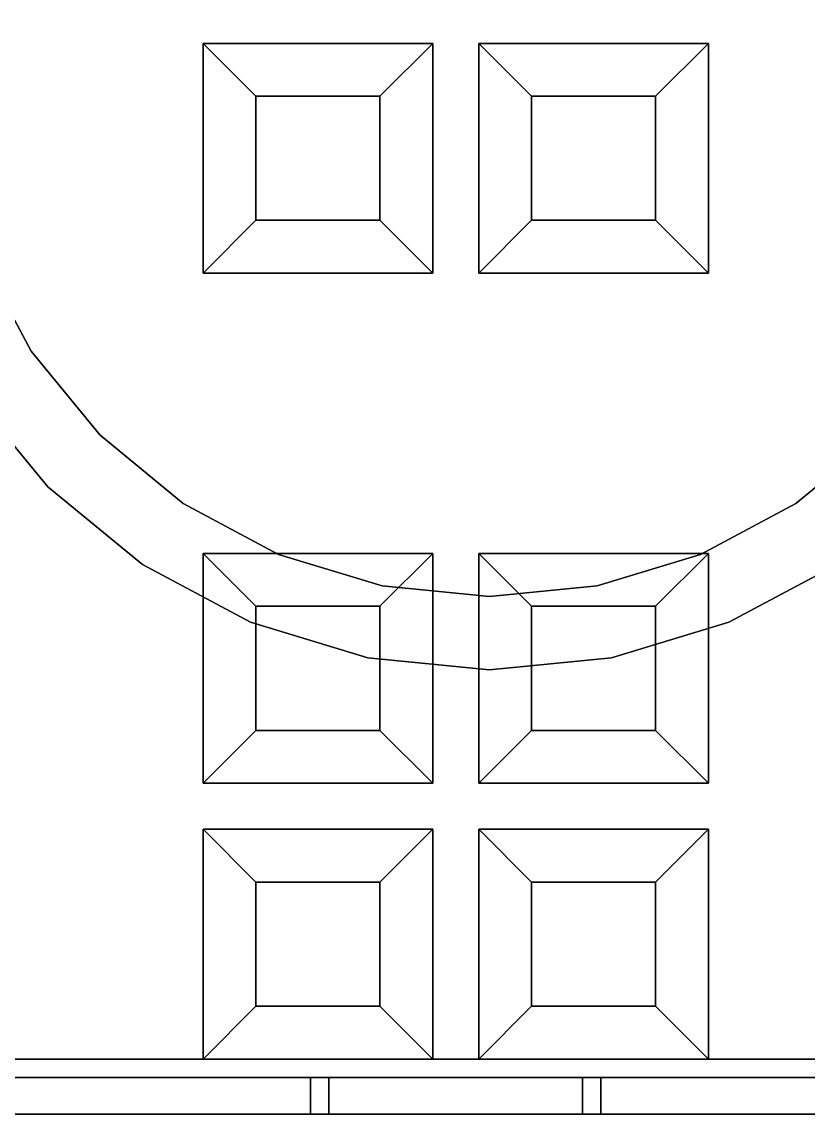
# Model space of a CAD drawing. Header units: millimetres. Extents: x -470 to 15420, y -470 to 3920.
# Drawn here: x 14139 to 14567, y -20 to 574 of the extents above; entities that cross this region are included whole.
import ezdxf

# ---------------------------------------------------------------- set-up
doc = ezdxf.new("R2010")
doc.units = ezdxf.units.MM
for name, color, linetype in [('MANHOLES', 4, 'Continuous'), ('TANK_MODULE', 8, 'Continuous'), ('TANK_SIDE_PLATE', 9, 'Continuous')]:
    doc.layers.add(name, color=color, linetype=linetype)

# ---------------------------------------------------------------- blocks, each defined once
blk = doc.blocks.new('HALF_CUBE')
at = {"layer": 'TANK_MODULE'}
for points, invisible_edges in [([(-290, 12.5, 40), (-290, -12.5, 40), (-137.5, 12.5, 40)], 15), ([(-137.5, 12.5, 40), (-290, -12.5, 40), (-137.5, -12.5, 40)], 15), ([(-290, -12.5), (-290, 12.5), (-137.5, -12.5)], 15), ([(-137.5, -12.5), (-290, 12.5), (-137.5, 12.5)], 15), ([(-137.5, 12.5, 40), (-137.5, -12.5, 40), (-12.5, 12.5, 40)], 7), ([(-12.5, 12.5, 40), (-137.5, -12.5, 40), (-12.5, -12.5, 40)], 13), ([(-137.5, -12.5), (-137.5, 12.5), (-12.5, -12.5)], 7), ([(-12.5, -12.5), (-137.5, 12.5), (-12.5, 12.5)], 13), ([(-12.5, 12.5, 40), (-12.5, -12.5, 40), (12.5, 12.5, 40)], 15), ([(12.5, 12.5, 40), (-12.5, -12.5, 40), (12.5, -12.5, 40)], 15), ([(-12.5, -12.5), (-12.5, 12.5), (12.5, -12.5)], 15), ([(12.5, -12.5), (-12.5, 12.5), (12.5, 12.5)], 15), ([(12.5, 12.5, 40), (12.5, -12.5, 40), (137.5, 12.5, 40)], 7), ([(137.5, 12.5, 40), (12.5, -12.5, 40), (137.5, -12.5, 40)], 13), ([(12.5, -12.5), (12.5, 12.5), (137.5, -12.5)], 7), ([(137.5, -12.5), (12.5, 12.5), (137.5, 12.5)], 13), ([(290, 12.5, 40), (137.5, 12.5, 40), (137.5, -12.5, 40)], 15), ([(290, 12.5, 40), (137.5, -12.5, 40), (290, -12.5, 40)], 15), ([(137.5, 12.5), (290, 12.5), (290, -12.5)], 15), ([(137.5, 12.5), (290, -12.5), (137.5, -12.5)], 15), ([(-290, -12.5, 40), (-290, -137.5, 40), (-137.5, -12.5, 40)], 14), ([(-137.5, -12.5, 40), (-290, -137.5, 40), (-137.5, -137.5, 40)], 7), ([(-290, -12.5), (-137.5, -137.5), (-290, -137.5)], 7), ([(-137.5, -12.5), (-137.5, -137.5), (-290, -12.5)], 14), ([(-137.5, -137.5), (-137.5, -12.5), (-137.5, -137.5, 40)], 6), ([(-137.5, -137.5, 40), (-137.5, -12.5), (-137.5, -12.5, 40)], 5), ([(-137.5, -12.5), (-12.5, -12.5), (-137.5, -12.5, 40)], 6), ([(-137.5, -12.5, 40), (-12.5, -12.5), (-12.5, -12.5, 40)], 5), ([(-137.5, -137.5, 40), (-137.5, -12.5, 40), (-12.5, -137.5, 40)], 6), ([(-12.5, -137.5, 40), (-137.5, -12.5, 40), (-12.5, -12.5, 40)], 5), ([(-137.5, -137.5, 40), (-108.75, -41.25, 390), (-137.5, -12.5, 40)], 5), ([(-108.75, -41.25, 390), (-41.25, -41.25, 390), (-137.5, -12.5, 40)], 6), ([(-137.5, -12.5, 40), (-41.25, -41.25, 390), (-12.5, -12.5, 40)], 5), ([(-41.25, -41.25, 390), (-41.25, -108.75, 390), (-12.5, -12.5, 40)], 6), ([(-12.5, -12.5, 40), (-41.25, -108.75, 390), (-12.5, -137.5, 40)], 5), ([(-12.5, -12.5), (-12.5, -137.5), (-12.5, -12.5, 40)], 6), ([(-12.5, -12.5, 40), (-12.5, -137.5), (-12.5, -137.5, 40)], 5), ([(12.5, -137.5, 40), (12.5, -12.5, 40), (-12.5, -137.5, 40)], 14), ([(-12.5, -137.5, 40), (12.5, -12.5, 40), (-12.5, -12.5, 40)], 7), ([(12.5, -137.5), (-12.5, -137.5), (-12.5, -12.5)], 13), ([(12.5, -137.5), (-12.5, -12.5), (12.5, -12.5)], 7), ([(12.5, -137.5), (12.5, -12.5), (12.5, -137.5, 40)], 6), ([(12.5, -137.5, 40), (12.5, -12.5), (12.5, -12.5, 40)], 5), ([(12.5, -12.5), (137.5, -12.5), (12.5, -12.5, 40)], 6), ([(12.5, -12.5, 40), (137.5, -12.5), (137.5, -12.5, 40)], 5), ([(12.5, -137.5, 40), (12.5, -12.5, 40), (137.5, -137.5, 40)], 6), ([(137.5, -137.5, 40), (12.5, -12.5, 40), (137.5, -12.5, 40)], 5), ([(12.5, -137.5, 40), (41.25, -41.25, 390), (12.5, -12.5, 40)], 5), ([(41.25, -41.25, 390), (108.75, -41.25, 390), (12.5, -12.5, 40)], 6), ([(12.5, -12.5, 40), (108.75, -41.25, 390), (137.5, -12.5, 40)], 5), ([(108.75, -41.25, 390), (108.75, -108.75, 390), (137.5, -12.5, 40)], 6), ([(137.5, -12.5, 40), (108.75, -108.75, 390), (137.5, -137.5, 40)], 5), ([(137.5, -12.5), (137.5, -137.5), (137.5, -12.5, 40)], 6), ([(137.5, -12.5, 40), (137.5, -137.5), (137.5, -137.5, 40)], 5), ([(290, -12.5, 40), (137.5, -12.5, 40), (137.5, -137.5, 40)], 13), ([(290, -12.5, 40), (137.5, -137.5, 40), (290, -137.5, 40)], 7), ([(137.5, -12.5), (290, -12.5), (290, -137.5)], 13), ([(137.5, -12.5), (290, -137.5), (137.5, -137.5)], 7), ([(-108.75, -108.75, 390), (-108.75, -41.25, 390), (-137.5, -137.5, 40)], 6), ([(-41.25, -108.75, 390), (-41.25, -41.25, 390), (-108.75, -108.75, 390)], 6), ([(-108.75, -108.75, 390), (-41.25, -41.25, 390), (-108.75, -41.25, 390)], 5), ([(41.25, -108.75, 390), (41.25, -41.25, 390), (12.5, -137.5, 40)], 6), ([(108.75, -108.75, 390), (108.75, -41.25, 390), (41.25, -108.75, 390)], 6), ([(41.25, -108.75, 390), (108.75, -41.25, 390), (41.25, -41.25, 390)], 5), ([(-12.5, -137.5, 40), (-108.75, -108.75, 390), (-137.5, -137.5, 40)], 5), ([(-41.25, -108.75, 390), (-108.75, -108.75, 390), (-12.5, -137.5, 40)], 6), ([(137.5, -137.5, 40), (41.25, -108.75, 390), (12.5, -137.5, 40)], 5), ([(108.75, -108.75, 390), (41.25, -108.75, 390), (137.5, -137.5, 40)], 6), ([(-137.5, -137.5, 40), (-290, -137.5, 40), (-290, -290, 40)], 15), ([(-137.5, -137.5, 40), (-290, -290, 40), (-137.5, -290, 40)], 15), ([(-290, -137.5), (-137.5, -137.5), (-137.5, -290)], 15), ([(-290, -137.5), (-137.5, -290), (-290, -290)], 15), ([(-12.5, -137.5), (-137.5, -137.5), (-12.5, -137.5, 40)], 6), ([(-12.5, -137.5, 40), (-137.5, -137.5), (-137.5, -137.5, 40)], 5), ([(-137.5, -137.5, 40), (-137.5, -290, 40), (-12.5, -137.5, 40)], 7), ([(-12.5, -137.5, 40), (-137.5, -290, 40), (-12.5, -290, 40)], 13), ([(-12.5, -137.5), (-12.5, -290), (-137.5, -137.5)], 7), ([(-137.5, -137.5), (-12.5, -290), (-137.5, -290)], 13), ([(-12.5, -137.5, 40), (-12.5, -290, 40), (12.5, -137.5, 40)], 15), ([(12.5, -137.5, 40), (-12.5, -290, 40), (12.5, -290, 40)], 15), ([(12.5, -290), (-12.5, -290), (-12.5, -137.5)], 15), ([(12.5, -290), (-12.5, -137.5), (12.5, -137.5)], 15), ([(137.5, -137.5), (12.5, -137.5), (137.5, -137.5, 40)], 6), ([(137.5, -137.5, 40), (12.5, -137.5), (12.5, -137.5, 40)], 5), ([(12.5, -137.5, 40), (12.5, -290, 40), (137.5, -137.5, 40)], 7), ([(137.5, -137.5, 40), (12.5, -290, 40), (137.5, -290, 40)], 13), ([(137.5, -137.5), (137.5, -290), (12.5, -137.5)], 7), ([(12.5, -137.5), (137.5, -290), (12.5, -290)], 13), ([(290, -137.5, 40), (137.5, -137.5, 40), (137.5, -290, 40)], 15), ([(290, -137.5, 40), (137.5, -290, 40), (290, -290, 40)], 15), ([(137.5, -137.5), (290, -137.5), (290, -290)], 15), ([(137.5, -137.5), (290, -290), (137.5, -290)], 15), ([(-137.5, -290, 40), (-290, -290, 40), (-290, -415, 40)], 13), ([(-137.5, -290, 40), (-290, -415, 40), (-137.5, -415, 40)], 7), ([(-290, -290), (-137.5, -290), (-137.5, -415)], 13), ([(-290, -290), (-137.5, -415), (-290, -415)], 7), ([(-137.5, -290), (-12.5, -290), (-137.5, -290, 40)], 6), ([(-137.5, -290, 40), (-12.5, -290), (-12.5, -290, 40)], 5), ([(-137.5, -415), (-137.5, -290), (-137.5, -415, 40)], 6), ([(-137.5, -415, 40), (-137.5, -290), (-137.5, -290, 40)], 5), ([(-137.5, -415, 40), (-137.5, -290, 40), (-12.5, -415, 40)], 6), ([(-12.5, -415, 40), (-137.5, -290, 40), (-12.5, -290, 40)], 5), ([(-137.5, -415, 40), (-108.75, -318.75, 390), (-137.5, -290, 40)], 5), ([(-108.75, -318.75, 390), (-41.25, -318.75, 390), (-137.5, -290, 40)], 6), ([(-137.5, -290, 40), (-41.25, -318.75, 390), (-12.5, -290, 40)], 5), ([(-41.25, -318.75, 390), (-41.25, -386.25, 390), (-12.5, -290, 40)], 6), ([(-12.5, -290, 40), (-41.25, -386.25, 390), (-12.5, -415, 40)], 5), ([(-12.5, -290), (-12.5, -415), (-12.5, -290, 40)], 6), ([(-12.5, -290, 40), (-12.5, -415), (-12.5, -415, 40)], 5), ([(-12.5, -290, 40), (-12.5, -415, 40), (12.5, -290, 40)], 14), ([(12.5, -290, 40), (-12.5, -415, 40), (12.5, -415, 40)], 7), ([(-12.5, -415), (-12.5, -290), (12.5, -415)], 14), ([(12.5, -415), (-12.5, -290), (12.5, -290)], 7), ([(12.5, -415), (12.5, -290), (12.5, -415, 40)], 6), ([(12.5, -415, 40), (12.5, -290), (12.5, -290, 40)], 5), ([(12.5, -290), (137.5, -290), (12.5, -290, 40)], 6), ([(12.5, -290, 40), (137.5, -290), (137.5, -290, 40)], 5), ([(12.5, -415, 40), (12.5, -290, 40), (137.5, -415, 40)], 6), ([(137.5, -415, 40), (12.5, -290, 40), (137.5, -290, 40)], 5), ([(12.5, -415, 40), (41.25, -318.75, 390), (12.5, -290, 40)], 5), ([(41.25, -318.75, 390), (108.75, -318.75, 390), (12.5, -290, 40)], 6), ([(12.5, -290, 40), (108.75, -318.75, 390), (137.5, -290, 40)], 5), ([(108.75, -318.75, 390), (108.75, -386.25, 390), (137.5, -290, 40)], 6), ([(137.5, -290, 40), (108.75, -386.25, 390), (137.5, -415, 40)], 5), ([(137.5, -290), (137.5, -415), (137.5, -290, 40)], 6), ([(137.5, -290, 40), (137.5, -415), (137.5, -415, 40)], 5), ([(290, -290, 40), (137.5, -290, 40), (137.5, -415, 40)], 13), ([(290, -290, 40), (137.5, -415, 40), (290, -415, 40)], 7), ([(137.5, -290), (290, -290), (290, -415)], 13), ([(137.5, -290), (290, -415), (137.5, -415)], 7), ([(-108.75, -386.25, 390), (-108.75, -318.75, 390), (-137.5, -415, 40)], 6), ([(-41.25, -386.25, 390), (-41.25, -318.75, 390), (-108.75, -386.25, 390)], 6), ([(-108.75, -386.25, 390), (-41.25, -318.75, 390), (-108.75, -318.75, 390)], 5), ([(41.25, -386.25, 390), (41.25, -318.75, 390), (12.5, -415, 40)], 6), ([(108.75, -386.25, 390), (108.75, -318.75, 390), (41.25, -386.25, 390)], 6), ([(41.25, -386.25, 390), (108.75, -318.75, 390), (41.25, -318.75, 390)], 5), ([(-12.5, -415, 40), (-108.75, -386.25, 390), (-137.5, -415, 40)], 5), ([(-41.25, -386.25, 390), (-108.75, -386.25, 390), (-12.5, -415, 40)], 6), ([(137.5, -415, 40), (41.25, -386.25, 390), (12.5, -415, 40)], 5), ([(108.75, -386.25, 390), (41.25, -386.25, 390), (137.5, -415, 40)], 6), ([(-290, -415, 40), (-290, -440, 40), (-137.5, -415, 40)], 15), ([(-137.5, -415, 40), (-290, -440, 40), (-137.5, -440, 40)], 15), ([(-137.5, -415), (-137.5, -440), (-290, -415)], 15), ([(-290, -415), (-137.5, -440), (-290, -440)], 15), ([(-12.5, -415), (-137.5, -415), (-12.5, -415, 40)], 6), ([(-12.5, -415, 40), (-137.5, -415), (-137.5, -415, 40)], 5), ([(-137.5, -415, 40), (-137.5, -440, 40), (-12.5, -415, 40)], 7), ([(-12.5, -415, 40), (-137.5, -440, 40), (-12.5, -440, 40)], 13), ([(-12.5, -415), (-12.5, -440), (-137.5, -415)], 7), ([(-137.5, -415), (-12.5, -440), (-137.5, -440)], 13), ([(-12.5, -415, 40), (-12.5, -440, 40), (12.5, -415, 40)], 15), ([(12.5, -415, 40), (-12.5, -440, 40), (12.5, -440, 40)], 15), ([(12.5, -415), (12.5, -440), (-12.5, -415)], 15), ([(-12.5, -415), (12.5, -440), (-12.5, -440)], 15), ([(137.5, -415), (12.5, -415), (137.5, -415, 40)], 6), ([(137.5, -415, 40), (12.5, -415), (12.5, -415, 40)], 5), ([(12.5, -415, 40), (12.5, -440, 40), (137.5, -415, 40)], 7), ([(137.5, -415, 40), (12.5, -440, 40), (137.5, -440, 40)], 13), ([(137.5, -415), (137.5, -440), (12.5, -415)], 7), ([(12.5, -415), (137.5, -440), (12.5, -440)], 13), ([(290, -415, 40), (137.5, -415, 40), (137.5, -440, 40)], 15), ([(290, -415, 40), (137.5, -440, 40), (290, -440, 40)], 15), ([(137.5, -415), (290, -415), (290, -440)], 15), ([(137.5, -415), (290, -440), (137.5, -440)], 15), ([(-290, -440, 40), (-290, -565, 40), (-137.5, -440, 40)], 14), ([(-137.5, -440, 40), (-290, -565, 40), (-137.5, -565, 40)], 5), ([(-137.5, -440), (-137.5, -565), (-290, -440)], 14), ([(-290, -440), (-137.5, -565), (-290, -565)], 5), ([(-137.5, -565), (-137.5, -440), (-137.5, -565, 40)], 6), ([(-137.5, -565, 40), (-137.5, -440), (-137.5, -440, 40)], 5), ([(-137.5, -440), (-12.5, -440), (-137.5, -440, 40)], 6), ([(-137.5, -440, 40), (-12.5, -440), (-12.5, -440, 40)], 5), ([(-137.5, -565, 40), (-137.5, -440, 40), (-12.5, -565, 40)], 6), ([(-12.5, -565, 40), (-137.5, -440, 40), (-12.5, -440, 40)], 5), ([(-137.5, -565, 40), (-108.75, -468.75, 390), (-137.5, -440, 40)], 5), ([(-108.75, -468.75, 390), (-41.25, -468.75, 390), (-137.5, -440, 40)], 6), ([(-137.5, -440, 40), (-41.25, -468.75, 390), (-12.5, -440, 40)], 5), ([(-41.25, -468.75, 390), (-41.25, -536.25, 390), (-12.5, -440, 40)], 6), ([(-12.5, -440, 40), (-41.25, -536.25, 390), (-12.5, -565, 40)], 5), ([(-12.5, -440), (-12.5, -565), (-12.5, -440, 40)], 6), ([(-12.5, -440, 40), (-12.5, -565), (-12.5, -565, 40)], 5), ([(-12.5, -440, 40), (-12.5, -565, 40), (12.5, -440, 40)], 14), ([(12.5, -440, 40), (-12.5, -565, 40), (12.5, -565, 40)], 5), ([(12.5, -440), (12.5, -565), (-12.5, -440)], 14), ([(-12.5, -440), (12.5, -565), (-12.5, -565)], 5), ([(12.5, -565), (12.5, -440), (12.5, -565, 40)], 6), ([(12.5, -565, 40), (12.5, -440), (12.5, -440, 40)], 5), ([(12.5, -440), (137.5, -440), (12.5, -440, 40)], 6), ([(12.5, -440, 40), (137.5, -440), (137.5, -440, 40)], 5), ([(12.5, -565, 40), (12.5, -440, 40), (137.5, -565, 40)], 6), ([(137.5, -565, 40), (12.5, -440, 40), (137.5, -440, 40)], 5), ([(12.5, -565, 40), (41.25, -468.75, 390), (12.5, -440, 40)], 5), ([(41.25, -468.75, 390), (108.75, -468.75, 390), (12.5, -440, 40)], 6), ([(12.5, -440, 40), (108.75, -468.75, 390), (137.5, -440, 40)], 5), ([(108.75, -468.75, 390), (108.75, -536.25, 390), (137.5, -440, 40)], 6), ([(137.5, -440, 40), (108.75, -536.25, 390), (137.5, -565, 40)], 5), ([(137.5, -440), (137.5, -565), (137.5, -440, 40)], 6), ([(137.5, -440, 40), (137.5, -565), (137.5, -565, 40)], 5), ([(290, -440, 40), (137.5, -440, 40), (137.5, -565, 40)], 13), ([(290, -440, 40), (137.5, -565, 40), (290, -565, 40)], 5), ([(137.5, -440), (290, -440), (290, -565)], 13), ([(137.5, -440), (290, -565), (137.5, -565)], 5), ([(-108.75, -536.25, 390), (-108.75, -468.75, 390), (-137.5, -565, 40)], 6), ([(-41.25, -536.25, 390), (-41.25, -468.75, 390), (-108.75, -536.25, 390)], 6), ([(-108.75, -536.25, 390), (-41.25, -468.75, 390), (-108.75, -468.75, 390)], 5), ([(41.25, -536.25, 390), (41.25, -468.75, 390), (12.5, -565, 40)], 6), ([(108.75, -536.25, 390), (108.75, -468.75, 390), (41.25, -536.25, 390)], 6), ([(41.25, -536.25, 390), (108.75, -468.75, 390), (41.25, -468.75, 390)], 5), ([(-12.5, -565, 40), (-108.75, -536.25, 390), (-137.5, -565, 40)], 5), ([(-41.25, -536.25, 390), (-108.75, -536.25, 390), (-12.5, -565, 40)], 6), ([(137.5, -565, 40), (41.25, -536.25, 390), (12.5, -565, 40)], 5), ([(108.75, -536.25, 390), (41.25, -536.25, 390), (137.5, -565, 40)], 6), ([(-565, -565, 40), (-575, -575, 40), (565, -565, 40)], 7), ([(565, -565, 40), (-575, -575, 40), (575, -575, 40)], 13), ([(-575, -575), (-565, -565), (565, -565)], 13), ([(-575, -575), (565, -565), (575, -575)], 7), ([(565, -565), (-565, -565), (565, -565, 40)], 6), ([(565, -565, 40), (-565, -565), (-565, -565, 40)], 5), ([(-290, -565), (-137.5, -565), (-290, -565, 40)], 6), ([(-290, -565, 40), (-137.5, -565), (-137.5, -565, 40)], 5), ([(-12.5, -565), (12.5, -565), (-12.5, -565, 40)], 6), ([(-12.5, -565, 40), (12.5, -565), (12.5, -565, 40)], 5), ([(137.5, -565), (290, -565), (137.5, -565, 40)], 6), ([(137.5, -565, 40), (290, -565), (290, -565, 40)], 5), ([(-575, -575), (575, -575), (-575, -575, 40)], 6), ([(-575, -575, 40), (575, -575), (575, -575, 40)], 5)]:
    blk.add_3dface(points, dxfattribs=dict(at, invisible_edges=invisible_edges))
blk = doc.blocks.new('HALF_CUBE_UP')
at = {"layer": 'TANK_MODULE'}
for points, invisible_edges in [([(-290, -12.5, 350), (-290, 12.5, 350), (-137.5, -12.5, 350)], 15), ([(-137.5, -12.5, 350), (-290, 12.5, 350), (-137.5, 12.5, 350)], 15), ([(-290, 12.5, 390), (-290, -12.5, 390), (-137.5, 12.5, 390)], 15), ([(-137.5, 12.5, 390), (-290, -12.5, 390), (-137.5, -12.5, 390)], 15), ([(-137.5, -12.5, 350), (-137.5, 12.5, 350), (-12.5, -12.5, 350)], 7), ([(-12.5, -12.5, 350), (-137.5, 12.5, 350), (-12.5, 12.5, 350)], 13), ([(-137.5, 12.5, 390), (-137.5, -12.5, 390), (-12.5, 12.5, 390)], 7), ([(-12.5, 12.5, 390), (-137.5, -12.5, 390), (-12.5, -12.5, 390)], 13), ([(-12.5, -12.5, 350), (-12.5, 12.5, 350), (12.5, -12.5, 350)], 15), ([(12.5, -12.5, 350), (-12.5, 12.5, 350), (12.5, 12.5, 350)], 15), ([(-12.5, 12.5, 390), (-12.5, -12.5, 390), (12.5, 12.5, 390)], 15), ([(12.5, 12.5, 390), (-12.5, -12.5, 390), (12.5, -12.5, 390)], 15), ([(12.5, -12.5, 350), (12.5, 12.5, 350), (137.5, -12.5, 350)], 7), ([(137.5, -12.5, 350), (12.5, 12.5, 350), (137.5, 12.5, 350)], 13), ([(12.5, 12.5, 390), (12.5, -12.5, 390), (137.5, 12.5, 390)], 7), ([(137.5, 12.5, 390), (12.5, -12.5, 390), (137.5, -12.5, 390)], 13), ([(290, -12.5, 350), (137.5, -12.5, 350), (137.5, 12.5, 350)], 15), ([(290, -12.5, 350), (137.5, 12.5, 350), (290, 12.5, 350)], 15), ([(137.5, -12.5, 390), (290, -12.5, 390), (290, 12.5, 390)], 15), ([(137.5, -12.5, 390), (290, 12.5, 390), (137.5, 12.5, 390)], 15), ([(-137.5, -137.5, 350), (-290, -137.5, 350), (-290, -12.5, 350)], 13), ([(-137.5, -137.5, 350), (-290, -12.5, 350), (-137.5, -12.5, 350)], 7), ([(-290, -137.5, 390), (-137.5, -137.5, 390), (-137.5, -12.5, 390)], 13), ([(-290, -137.5, 390), (-137.5, -12.5, 390), (-290, -12.5, 390)], 7), ([(-12.5, -12.5, 390), (-137.5, -12.5, 390), (-12.5, -12.5, 350)], 6), ([(-12.5, -12.5, 350), (-137.5, -12.5, 390), (-137.5, -12.5, 350)], 5), ([(-137.5, -12.5, 390), (-137.5, -137.5, 390), (-137.5, -12.5, 350)], 6), ([(-137.5, -12.5, 350), (-137.5, -137.5, 390), (-137.5, -137.5, 350)], 5), ([(-137.5, -12.5, 350), (-137.5, -137.5, 350), (-12.5, -12.5, 350)], 6), ([(-12.5, -12.5, 350), (-137.5, -137.5, 350), (-12.5, -137.5, 350)], 5), ([(-12.5, -12.5, 350), (-108.75, -41.25), (-137.5, -12.5, 350)], 5), ([(-108.75, -41.25), (-108.75, -108.75), (-137.5, -12.5, 350)], 6), ([(-137.5, -12.5, 350), (-108.75, -108.75), (-137.5, -137.5, 350)], 5), ([(-41.25, -41.25), (-108.75, -41.25), (-12.5, -12.5, 350)], 6), ([(-12.5, -137.5, 350), (-41.25, -41.25), (-12.5, -12.5, 350)], 5), ([(-12.5, -137.5, 390), (-12.5, -12.5, 390), (-12.5, -137.5, 350)], 6), ([(-12.5, -137.5, 350), (-12.5, -12.5, 390), (-12.5, -12.5, 350)], 5), ([(-12.5, -137.5, 350), (-12.5, -12.5, 350), (12.5, -137.5, 350)], 14), ([(12.5, -137.5, 350), (-12.5, -12.5, 350), (12.5, -12.5, 350)], 7), ([(-12.5, -137.5, 390), (12.5, -137.5, 390), (12.5, -12.5, 390)], 13), ([(-12.5, -137.5, 390), (12.5, -12.5, 390), (-12.5, -12.5, 390)], 7), ([(137.5, -12.5, 390), (12.5, -12.5, 390), (137.5, -12.5, 350)], 6), ([(137.5, -12.5, 350), (12.5, -12.5, 390), (12.5, -12.5, 350)], 5), ([(12.5, -12.5, 390), (12.5, -137.5, 390), (12.5, -12.5, 350)], 6), ([(12.5, -12.5, 350), (12.5, -137.5, 390), (12.5, -137.5, 350)], 5), ([(12.5, -12.5, 350), (12.5, -137.5, 350), (137.5, -12.5, 350)], 6), ([(137.5, -12.5, 350), (12.5, -137.5, 350), (137.5, -137.5, 350)], 5), ([(137.5, -12.5, 350), (41.25, -41.25), (12.5, -12.5, 350)], 5), ([(41.25, -41.25), (41.25, -108.75), (12.5, -12.5, 350)], 6), ([(12.5, -12.5, 350), (41.25, -108.75), (12.5, -137.5, 350)], 5), ([(108.75, -41.25), (41.25, -41.25), (137.5, -12.5, 350)], 6), ([(137.5, -137.5, 350), (108.75, -41.25), (137.5, -12.5, 350)], 5), ([(137.5, -137.5, 390), (137.5, -12.5, 390), (137.5, -137.5, 350)], 6), ([(137.5, -137.5, 350), (137.5, -12.5, 390), (137.5, -12.5, 350)], 5), ([(290, -137.5, 350), (137.5, -137.5, 350), (137.5, -12.5, 350)], 13), ([(290, -137.5, 350), (137.5, -12.5, 350), (290, -12.5, 350)], 7), ([(137.5, -137.5, 390), (290, -137.5, 390), (290, -12.5, 390)], 13), ([(137.5, -137.5, 390), (290, -12.5, 390), (137.5, -12.5, 390)], 7), ([(-41.25, -41.25), (-41.25, -108.75), (-108.75, -41.25)], 6), ([(-108.75, -41.25), (-41.25, -108.75), (-108.75, -108.75)], 5), ([(-41.25, -108.75), (-41.25, -41.25), (-12.5, -137.5, 350)], 6), ([(108.75, -41.25), (108.75, -108.75), (41.25, -41.25)], 6), ([(41.25, -41.25), (108.75, -108.75), (41.25, -108.75)], 5), ([(108.75, -108.75), (108.75, -41.25), (137.5, -137.5, 350)], 6), ([(-108.75, -108.75), (-41.25, -108.75), (-137.5, -137.5, 350)], 6), ([(-137.5, -137.5, 350), (-41.25, -108.75), (-12.5, -137.5, 350)], 5), ([(41.25, -108.75), (108.75, -108.75), (12.5, -137.5, 350)], 6), ([(12.5, -137.5, 350), (108.75, -108.75), (137.5, -137.5, 350)], 5), ([(-137.5, -290, 350), (-290, -290, 350), (-290, -137.5, 350)], 15), ([(-137.5, -290, 350), (-290, -137.5, 350), (-137.5, -137.5, 350)], 15), ([(-290, -290, 390), (-137.5, -290, 390), (-137.5, -137.5, 390)], 15), ([(-290, -290, 390), (-137.5, -137.5, 390), (-290, -137.5, 390)], 15), ([(-137.5, -137.5, 390), (-12.5, -137.5, 390), (-137.5, -137.5, 350)], 6), ([(-137.5, -137.5, 350), (-12.5, -137.5, 390), (-12.5, -137.5, 350)], 5), ([(-12.5, -137.5, 350), (-12.5, -290, 350), (-137.5, -137.5, 350)], 7), ([(-137.5, -137.5, 350), (-12.5, -290, 350), (-137.5, -290, 350)], 13), ([(-137.5, -137.5, 390), (-137.5, -290, 390), (-12.5, -137.5, 390)], 7), ([(-12.5, -137.5, 390), (-137.5, -290, 390), (-12.5, -290, 390)], 13), ([(12.5, -137.5, 350), (12.5, -290, 350), (-12.5, -137.5, 350)], 15), ([(-12.5, -137.5, 350), (12.5, -290, 350), (-12.5, -290, 350)], 15), ([(-12.5, -290, 390), (12.5, -290, 390), (12.5, -137.5, 390)], 15), ([(-12.5, -290, 390), (12.5, -137.5, 390), (-12.5, -137.5, 390)], 15), ([(12.5, -137.5, 390), (137.5, -137.5, 390), (12.5, -137.5, 350)], 6), ([(12.5, -137.5, 350), (137.5, -137.5, 390), (137.5, -137.5, 350)], 5), ([(137.5, -137.5, 350), (137.5, -290, 350), (12.5, -137.5, 350)], 7), ([(12.5, -137.5, 350), (137.5, -290, 350), (12.5, -290, 350)], 13), ([(12.5, -137.5, 390), (12.5, -290, 390), (137.5, -137.5, 390)], 7), ([(137.5, -137.5, 390), (12.5, -290, 390), (137.5, -290, 390)], 13), ([(290, -290, 350), (137.5, -290, 350), (137.5, -137.5, 350)], 15), ([(290, -290, 350), (137.5, -137.5, 350), (290, -137.5, 350)], 15), ([(137.5, -290, 390), (290, -290, 390), (290, -137.5, 390)], 15), ([(137.5, -290, 390), (290, -137.5, 390), (137.5, -137.5, 390)], 15), ([(-290, -415, 350), (-290, -290, 350), (-137.5, -415, 350)], 14), ([(-137.5, -415, 350), (-290, -290, 350), (-137.5, -290, 350)], 7), ([(-290, -415, 390), (-137.5, -290, 390), (-290, -290, 390)], 7), ([(-137.5, -415, 390), (-137.5, -290, 390), (-290, -415, 390)], 14), ([(-12.5, -290, 390), (-137.5, -290, 390), (-12.5, -290, 350)], 6), ([(-12.5, -290, 350), (-137.5, -290, 390), (-137.5, -290, 350)], 5), ([(-137.5, -290, 390), (-137.5, -415, 390), (-137.5, -290, 350)], 6), ([(-137.5, -290, 350), (-137.5, -415, 390), (-137.5, -415, 350)], 5), ([(-137.5, -290, 350), (-137.5, -415, 350), (-12.5, -290, 350)], 6), ([(-12.5, -290, 350), (-137.5, -415, 350), (-12.5, -415, 350)], 5), ([(-12.5, -290, 350), (-108.75, -318.75), (-137.5, -290, 350)], 5), ([(-108.75, -318.75), (-108.75, -386.25), (-137.5, -290, 350)], 6), ([(-137.5, -290, 350), (-108.75, -386.25), (-137.5, -415, 350)], 5), ([(-41.25, -318.75), (-108.75, -318.75), (-12.5, -290, 350)], 6), ([(-12.5, -415, 350), (-41.25, -318.75), (-12.5, -290, 350)], 5), ([(-12.5, -415, 390), (-12.5, -290, 390), (-12.5, -415, 350)], 6), ([(-12.5, -415, 350), (-12.5, -290, 390), (-12.5, -290, 350)], 5), ([(12.5, -290, 350), (12.5, -415, 350), (-12.5, -290, 350)], 14), ([(-12.5, -290, 350), (12.5, -415, 350), (-12.5, -415, 350)], 7), ([(12.5, -415, 390), (12.5, -290, 390), (-12.5, -415, 390)], 14), ([(-12.5, -415, 390), (12.5, -290, 390), (-12.5, -290, 390)], 7), ([(137.5, -290, 390), (12.5, -290, 390), (137.5, -290, 350)], 6), ([(137.5, -290, 350), (12.5, -290, 390), (12.5, -290, 350)], 5), ([(12.5, -290, 390), (12.5, -415, 390), (12.5, -290, 350)], 6), ([(12.5, -290, 350), (12.5, -415, 390), (12.5, -415, 350)], 5), ([(12.5, -290, 350), (12.5, -415, 350), (137.5, -290, 350)], 6), ([(137.5, -290, 350), (12.5, -415, 350), (137.5, -415, 350)], 5), ([(137.5, -290, 350), (41.25, -318.75), (12.5, -290, 350)], 5), ([(41.25, -318.75), (41.25, -386.25), (12.5, -290, 350)], 6), ([(12.5, -290, 350), (41.25, -386.25), (12.5, -415, 350)], 5), ([(108.75, -318.75), (41.25, -318.75), (137.5, -290, 350)], 6), ([(137.5, -415, 350), (108.75, -318.75), (137.5, -290, 350)], 5), ([(137.5, -415, 390), (137.5, -290, 390), (137.5, -415, 350)], 6), ([(137.5, -415, 350), (137.5, -290, 390), (137.5, -290, 350)], 5), ([(290, -415, 350), (137.5, -415, 350), (137.5, -290, 350)], 13), ([(290, -415, 350), (137.5, -290, 350), (290, -290, 350)], 7), ([(137.5, -415, 390), (290, -415, 390), (290, -290, 390)], 13), ([(137.5, -415, 390), (290, -290, 390), (137.5, -290, 390)], 7), ([(-41.25, -318.75), (-41.25, -386.25), (-108.75, -318.75)], 6), ([(-108.75, -318.75), (-41.25, -386.25), (-108.75, -386.25)], 5), ([(-41.25, -386.25), (-41.25, -318.75), (-12.5, -415, 350)], 6), ([(108.75, -318.75), (108.75, -386.25), (41.25, -318.75)], 6), ([(41.25, -318.75), (108.75, -386.25), (41.25, -386.25)], 5), ([(108.75, -386.25), (108.75, -318.75), (137.5, -415, 350)], 6), ([(-108.75, -386.25), (-41.25, -386.25), (-137.5, -415, 350)], 6), ([(-137.5, -415, 350), (-41.25, -386.25), (-12.5, -415, 350)], 5), ([(41.25, -386.25), (108.75, -386.25), (12.5, -415, 350)], 6), ([(12.5, -415, 350), (108.75, -386.25), (137.5, -415, 350)], 5), ([(-137.5, -415, 350), (-137.5, -440, 350), (-290, -415, 350)], 15), ([(-290, -415, 350), (-137.5, -440, 350), (-290, -440, 350)], 15), ([(-137.5, -440, 390), (-137.5, -415, 390), (-290, -440, 390)], 15), ([(-290, -440, 390), (-137.5, -415, 390), (-290, -415, 390)], 15), ([(-137.5, -415, 390), (-12.5, -415, 390), (-137.5, -415, 350)], 6), ([(-137.5, -415, 350), (-12.5, -415, 390), (-12.5, -415, 350)], 5), ([(-12.5, -415, 350), (-12.5, -440, 350), (-137.5, -415, 350)], 7), ([(-137.5, -415, 350), (-12.5, -440, 350), (-137.5, -440, 350)], 13), ([(-12.5, -440, 390), (-12.5, -415, 390), (-137.5, -440, 390)], 7), ([(-137.5, -440, 390), (-12.5, -415, 390), (-137.5, -415, 390)], 13), ([(12.5, -415, 350), (12.5, -440, 350), (-12.5, -415, 350)], 15), ([(-12.5, -415, 350), (12.5, -440, 350), (-12.5, -440, 350)], 15), ([(12.5, -440, 390), (12.5, -415, 390), (-12.5, -440, 390)], 15), ([(-12.5, -440, 390), (12.5, -415, 390), (-12.5, -415, 390)], 15), ([(12.5, -415, 390), (137.5, -415, 390), (12.5, -415, 350)], 6), ([(12.5, -415, 350), (137.5, -415, 390), (137.5, -415, 350)], 5), ([(137.5, -415, 350), (137.5, -440, 350), (12.5, -415, 350)], 7), ([(12.5, -415, 350), (137.5, -440, 350), (12.5, -440, 350)], 13), ([(137.5, -440, 390), (137.5, -415, 390), (12.5, -440, 390)], 7), ([(12.5, -440, 390), (137.5, -415, 390), (12.5, -415, 390)], 13), ([(290, -440, 350), (137.5, -440, 350), (137.5, -415, 350)], 15), ([(290, -440, 350), (137.5, -415, 350), (290, -415, 350)], 15), ([(137.5, -440, 390), (290, -440, 390), (290, -415, 390)], 15), ([(137.5, -440, 390), (290, -415, 390), (137.5, -415, 390)], 15), ([(-137.5, -440, 350), (-137.5, -565, 350), (-290, -440, 350)], 14), ([(-290, -440, 350), (-137.5, -565, 350), (-290, -565, 350)], 5), ([(-290, -440, 390), (-290, -565, 390), (-137.5, -440, 390)], 14), ([(-137.5, -440, 390), (-290, -565, 390), (-137.5, -565, 390)], 5), ([(-12.5, -440, 390), (-137.5, -440, 390), (-12.5, -440, 350)], 6), ([(-12.5, -440, 350), (-137.5, -440, 390), (-137.5, -440, 350)], 5), ([(-137.5, -440, 390), (-137.5, -565, 390), (-137.5, -440, 350)], 6), ([(-137.5, -440, 350), (-137.5, -565, 390), (-137.5, -565, 350)], 5), ([(-137.5, -440, 350), (-137.5, -565, 350), (-12.5, -440, 350)], 6), ([(-12.5, -440, 350), (-137.5, -565, 350), (-12.5, -565, 350)], 5), ([(-12.5, -440, 350), (-108.75, -468.75), (-137.5, -440, 350)], 5), ([(-108.75, -468.75), (-108.75, -536.25), (-137.5, -440, 350)], 6), ([(-137.5, -440, 350), (-108.75, -536.25), (-137.5, -565, 350)], 5), ([(-41.25, -468.75), (-108.75, -468.75), (-12.5, -440, 350)], 6), ([(-12.5, -565, 350), (-41.25, -468.75), (-12.5, -440, 350)], 5), ([(-12.5, -565, 390), (-12.5, -440, 390), (-12.5, -565, 350)], 6), ([(-12.5, -565, 350), (-12.5, -440, 390), (-12.5, -440, 350)], 5), ([(12.5, -440, 350), (12.5, -565, 350), (-12.5, -440, 350)], 14), ([(-12.5, -440, 350), (12.5, -565, 350), (-12.5, -565, 350)], 5), ([(-12.5, -440, 390), (-12.5, -565, 390), (12.5, -440, 390)], 14), ([(12.5, -440, 390), (-12.5, -565, 390), (12.5, -565, 390)], 5), ([(137.5, -440, 390), (12.5, -440, 390), (137.5, -440, 350)], 6), ([(137.5, -440, 350), (12.5, -440, 390), (12.5, -440, 350)], 5), ([(12.5, -440, 390), (12.5, -565, 390), (12.5, -440, 350)], 6), ([(12.5, -440, 350), (12.5, -565, 390), (12.5, -565, 350)], 5), ([(12.5, -440, 350), (12.5, -565, 350), (137.5, -440, 350)], 6), ([(137.5, -440, 350), (12.5, -565, 350), (137.5, -565, 350)], 5), ([(137.5, -440, 350), (41.25, -468.75), (12.5, -440, 350)], 5), ([(41.25, -468.75), (41.25, -536.25), (12.5, -440, 350)], 6), ([(12.5, -440, 350), (41.25, -536.25), (12.5, -565, 350)], 5), ([(108.75, -468.75), (41.25, -468.75), (137.5, -440, 350)], 6), ([(137.5, -565, 350), (108.75, -468.75), (137.5, -440, 350)], 5), ([(137.5, -565, 390), (137.5, -440, 390), (137.5, -565, 350)], 6), ([(137.5, -565, 350), (137.5, -440, 390), (137.5, -440, 350)], 5), ([(137.5, -565, 350), (137.5, -440, 350), (290, -565, 350)], 6), ([(290, -565, 350), (137.5, -440, 350), (290, -440, 350)], 7), ([(137.5, -565, 390), (290, -440, 390), (137.5, -440, 390)], 7), ([(137.5, -565, 390), (290, -565, 390), (290, -440, 390)], 12), ([(-41.25, -468.75), (-41.25, -536.25), (-108.75, -468.75)], 6), ([(-108.75, -468.75), (-41.25, -536.25), (-108.75, -536.25)], 5), ([(-41.25, -536.25), (-41.25, -468.75), (-12.5, -565, 350)], 6), ([(108.75, -468.75), (108.75, -536.25), (41.25, -468.75)], 6), ([(41.25, -468.75), (108.75, -536.25), (41.25, -536.25)], 5), ([(108.75, -536.25), (108.75, -468.75), (137.5, -565, 350)], 6), ([(-108.75, -536.25), (-41.25, -536.25), (-137.5, -565, 350)], 6), ([(-137.5, -565, 350), (-41.25, -536.25), (-12.5, -565, 350)], 5), ([(41.25, -536.25), (108.75, -536.25), (12.5, -565, 350)], 6), ([(12.5, -565, 350), (108.75, -536.25), (137.5, -565, 350)], 5), ([(565, -565, 350), (-575, -575, 350), (-565, -565, 350)], 7), ([(-575, -575, 350), (565, -565, 350), (575, -575, 350)], 7), ([(-565, -565, 390), (-575, -575, 390), (565, -565, 390)], 7), ([(565, -565, 390), (-575, -575, 390), (575, -575, 390)], 13), ([(-565, -565, 390), (565, -565, 390), (-565, -565, 350)], 6), ([(-565, -565, 350), (565, -565, 390), (565, -565, 350)], 5), ([(-137.5, -565, 390), (-290, -565, 390), (-137.5, -565, 350)], 6), ([(-137.5, -565, 350), (-290, -565, 390), (-290, -565, 350)], 5), ([(12.5, -565, 390), (-12.5, -565, 390), (12.5, -565, 350)], 6), ([(12.5, -565, 350), (-12.5, -565, 390), (-12.5, -565, 350)], 5), ([(290, -565, 390), (137.5, -565, 390), (290, -565, 350)], 6), ([(290, -565, 350), (137.5, -565, 390), (137.5, -565, 350)], 5), ([(575, -575, 390), (-575, -575, 390), (575, -575, 350)], 6), ([(575, -575, 350), (-575, -575, 390), (-575, -575, 350)], 5)]:
    blk.add_3dface(points, dxfattribs=dict(at, invisible_edges=invisible_edges))
blk = doc.blocks.new('SIDE_PLATE')
at = {"layer": 'TANK_SIDE_PLATE'}
for points, invisible_edges in [([(-574, 0), (69, 0, 40), (574, 0)], 7), ([(574, 0, 778), (-69, 0, 738), (-574, 0, 778)], 7), ([(-574, 0, 778), (-69, 0, 738), (-79, 0, 738)], 15), ([(-574, 0, 778), (-79, 0, 738), (-304, 0, 738)], 13), ([(69, 0, 40), (-574, 0), (-69, 0, 40)], 7), ([(-69, 0, 40), (-574, 0), (-79, 0, 40)], 15), ([(-574, 0), (-304, 0, 40), (-79, 0, 40)], 13), ([(-574, 0), (574, 0), (-574, -20)], 6), ([(-574, -20), (574, 0), (574, -20)], 5), ([(574, 0, 778), (-574, 0, 778), (574, -20, 778)], 6), ([(574, -20, 778), (-574, 0, 778), (-574, -20, 778)], 5), ([(-79, 0, 40), (-304, 0, 40), (-79, -20, 40)], 6), ([(-79, -20, 40), (-304, 0, 40), (-304, -20, 40)], 5), ([(-304, 0, 738), (-79, 0, 738), (-304, -20, 738)], 6), ([(-304, -20, 738), (-79, 0, 738), (-79, -20, 738)], 5), ([(-69, 0, 40), (-79, 0, 40), (-69, 0, 738)], 7), ([(-69, 0, 738), (-79, 0, 40), (-79, 0, 738)], 13), ([(-79, 0, 738), (-79, 0, 40), (-79, -20, 738)], 6), ([(-79, -20, 738), (-79, 0, 40), (-79, -20, 40)], 5), ([(574, 0, 778), (69, 0, 738), (-69, 0, 738)], 13), ([(-69, 0, 40), (-69, 0, 738), (-69, -20, 40)], 6), ([(-69, -20, 40), (-69, 0, 738), (-69, -20, 738)], 5), ([(69, 0, 40), (-69, 0, 40), (69, -20, 40)], 6), ([(69, -20, 40), (-69, 0, 40), (-69, -20, 40)], 5), ([(-69, 0, 738), (69, 0, 738), (-69, -20, 738)], 6), ([(-69, -20, 738), (69, 0, 738), (69, -20, 738)], 5), ([(69, 0, 738), (69, 0, 40), (69, -20, 738)], 6), ([(69, -20, 738), (69, 0, 40), (69, -20, 40)], 5), ([(574, 0), (69, 0, 40), (79, 0, 40)], 15), ([(79, 0, 40), (69, 0, 40), (79, 0, 738)], 7), ([(79, 0, 738), (69, 0, 40), (69, 0, 738)], 13), ([(79, 0, 738), (69, 0, 738), (574, 0, 778)], 15), ([(79, 0, 738), (304, 0, 738), (79, -20, 738)], 6), ([(79, -20, 738), (304, 0, 738), (304, -20, 738)], 5), ([(79, 0, 40), (79, 0, 738), (79, -20, 40)], 6), ([(79, -20, 40), (79, 0, 738), (79, -20, 738)], 5), ([(304, 0, 40), (79, 0, 40), (304, -20, 40)], 6), ([(304, -20, 40), (79, 0, 40), (79, -20, 40)], 5), ([(574, 0), (79, 0, 40), (304, 0, 40)], 13), ([(79, 0, 738), (574, 0, 778), (304, 0, 738)], 7), ([(-69, -20, 40), (-79, -20, 40), (-574, -20)], 15), ([(-574, -20), (-79, -20, 40), (-304, -20, 40)], 13), ([(-574, -20, 778), (-304, -20, 738), (-79, -20, 738)], 13), ([(-574, -20, 778), (-79, -20, 738), (-69, -20, 738)], 15), ([(-69, -20, 738), (69, -20, 738), (-574, -20, 778)], 14), ([(-574, -20, 778), (69, -20, 738), (574, -20, 778)], 7), ([(-574, -20), (574, -20), (-69, -20, 40)], 14), ([(-69, -20, 738), (-79, -20, 738), (-69, -20, 40)], 7), ([(-69, -20, 40), (-79, -20, 738), (-79, -20, 40)], 13), ([(-69, -20, 40), (574, -20), (69, -20, 40)], 7), ([(69, -20, 40), (574, -20), (79, -20, 40)], 15), ([(69, -20, 40), (79, -20, 40), (69, -20, 738)], 7), ([(69, -20, 738), (79, -20, 40), (79, -20, 738)], 13), ([(69, -20, 738), (79, -20, 738), (574, -20, 778)], 15), ([(574, -20, 778), (79, -20, 738), (304, -20, 738)], 13), ([(574, -20), (304, -20, 40), (79, -20, 40)], 13)]:
    blk.add_3dface(points, dxfattribs=dict(at, invisible_edges=invisible_edges))
blk = doc.blocks.new('MANHOLE_circle_600x600_1440')
at = {"layer": 'MANHOLES'}
for points, invisible_edges in [([(0, 0, 1340), (0, 340, 1340), (-66.33, 333.47, 1340)], 13), ([(0, 0, 1440), (0, 340, 1440), (-66.33, 333.47, 1440)], 13), ([(0, 0, 1340), (66.33, 333.47, 1340), (0, 340, 1340)], 13), ([(0, 0, 1440), (66.33, 333.47, 1440), (0, 340, 1440)], 13), ([(0, 0, 1340), (-66.33, 333.47, 1340), (-130.11, 314.12, 1340)], 13), ([(0, 0, 1440), (-66.33, 333.47, 1440), (-130.11, 314.12, 1440)], 13), ([(0, 0, 1340), (130.11, 314.12, 1340), (66.33, 333.47, 1340)], 13), ([(0, 0, 1440), (130.11, 314.12, 1440), (66.33, 333.47, 1440)], 13), ([(0, 0, 1340), (-130.11, 314.12, 1340), (-188.89, 282.7, 1340)], 13), ([(0, 0, 1440), (-130.11, 314.12, 1440), (-188.89, 282.7, 1440)], 13), ([(0, 0, 1340), (188.89, 282.7, 1340), (130.11, 314.12, 1340)], 13), ([(0, 0, 1440), (188.89, 282.7, 1440), (130.11, 314.12, 1440)], 13), ([(0, 0), (0, 300), (-58.53, 294.24)], 13), ([(0, 0, 1340), (0, 300, 1340), (-58.53, 294.24, 1340)], 13), ([(0, 0), (58.53, 294.24), (0, 300)], 13), ([(0, 0, 1340), (58.53, 294.24, 1340), (0, 300, 1340)], 13), ([(0, 0), (-58.53, 294.24), (-114.81, 277.16)], 13), ([(0, 0, 1340), (-58.53, 294.24, 1340), (-114.81, 277.16, 1340)], 13), ([(0, 0), (114.81, 277.16), (58.53, 294.24)], 13), ([(0, 0, 1340), (114.81, 277.16, 1340), (58.53, 294.24, 1340)], 13), ([(0, 0, 1340), (-188.89, 282.7, 1340), (-240.42, 240.42, 1340)], 13), ([(0, 0, 1440), (-188.89, 282.7, 1440), (-240.42, 240.42, 1440)], 13), ([(0, 0, 1340), (240.42, 240.42, 1340), (188.89, 282.7, 1340)], 13), ([(0, 0, 1440), (240.42, 240.42, 1440), (188.89, 282.7, 1440)], 13), ([(0, 0), (-114.81, 277.16), (-166.67, 249.44)], 13), ([(0, 0, 1340), (-114.81, 277.16, 1340), (-166.67, 249.44, 1340)], 13), ([(0, 0), (166.67, 249.44), (114.81, 277.16)], 13), ([(0, 0, 1340), (166.67, 249.44, 1340), (114.81, 277.16, 1340)], 13), ([(0, 0), (-166.67, 249.44), (-212.13, 212.13)], 13), ([(0, 0, 1340), (-166.67, 249.44, 1340), (-212.13, 212.13, 1340)], 13), ([(0, 0), (212.13, 212.13), (166.67, 249.44)], 13), ([(0, 0, 1340), (212.13, 212.13, 1340), (166.67, 249.44, 1340)], 13), ([(0, 0, 1340), (-240.42, 240.42, 1340), (-282.7, 188.89, 1340)], 13), ([(0, 0, 1440), (-240.42, 240.42, 1440), (-282.7, 188.89, 1440)], 13), ([(0, 0, 1340), (282.7, 188.89, 1340), (240.42, 240.42, 1340)], 13), ([(0, 0, 1440), (282.7, 188.89, 1440), (240.42, 240.42, 1440)], 13), ([(0, 0), (-212.13, 212.13), (-249.44, 166.67)], 13), ([(0, 0, 1340), (-212.13, 212.13, 1340), (-249.44, 166.67, 1340)], 13), ([(0, 0), (249.44, 166.67), (212.13, 212.13)], 13), ([(0, 0, 1340), (249.44, 166.67, 1340), (212.13, 212.13, 1340)], 13), ([(0, 0, 1340), (-282.7, 188.89, 1340), (-314.12, 130.11, 1340)], 13), ([(0, 0, 1440), (-282.7, 188.89, 1440), (-314.12, 130.11, 1440)], 13), ([(0, 0, 1340), (314.12, 130.11, 1340), (282.7, 188.89, 1340)], 13), ([(0, 0, 1440), (314.12, 130.11, 1440), (282.7, 188.89, 1440)], 13), ([(0, 0), (-249.44, 166.67), (-277.16, 114.81)], 13), ([(0, 0, 1340), (-249.44, 166.67, 1340), (-277.16, 114.81, 1340)], 13), ([(0, 0), (277.16, 114.81), (249.44, 166.67)], 13), ([(0, 0, 1340), (277.16, 114.81, 1340), (249.44, 166.67, 1340)], 13), ([(0, 0, 1340), (-314.12, 130.11, 1340), (-333.47, 66.33, 1340)], 13), ([(0, 0, 1440), (-314.12, 130.11, 1440), (-333.47, 66.33, 1440)], 13), ([(0, 0, 1340), (333.47, 66.33, 1340), (314.12, 130.11, 1340)], 13), ([(0, 0, 1440), (333.47, 66.33, 1440), (314.12, 130.11, 1440)], 13), ([(0, 0), (-277.16, 114.81), (-294.24, 58.53)], 13), ([(0, 0, 1340), (-277.16, 114.81, 1340), (-294.24, 58.53, 1340)], 13), ([(0, 0), (294.24, 58.53), (277.16, 114.81)], 13), ([(0, 0, 1340), (294.24, 58.53, 1340), (277.16, 114.81, 1340)], 13), ([(0, 0, 1340), (-333.47, 66.33, 1340), (-340, 0, 1340)], 13), ([(0, 0, 1440), (-333.47, 66.33, 1440), (-340, 0, 1440)], 13), ([(0, 0, 1340), (340, 0, 1340), (333.47, 66.33, 1340)], 13), ([(0, 0, 1440), (340, 0, 1440), (333.47, 66.33, 1440)], 13), ([(0, 0), (-294.24, 58.53), (-300, 0)], 13), ([(0, 0, 1340), (-294.24, 58.53, 1340), (-300, 0, 1340)], 13), ([(0, 0), (300, 0), (294.24, 58.53)], 13), ([(0, 0, 1340), (300, 0, 1340), (294.24, 58.53, 1340)], 13), ([(0, 0, 1340), (-340, 0, 1340), (-333.47, -66.33, 1340)], 13), ([(0, 0, 1440), (-340, 0, 1440), (-333.47, -66.33, 1440)], 13), ([(0, 0), (-300, 0), (-294.24, -58.53)], 13), ([(0, 0, 1340), (-300, 0, 1340), (-294.24, -58.53, 1340)], 13), ([(0, 0), (-294.24, -58.53), (-277.16, -114.81)], 13), ([(0, 0, 1340), (-294.24, -58.53, 1340), (-277.16, -114.81, 1340)], 13), ([(0, 0), (-277.16, -114.81), (-249.44, -166.67)], 13), ([(0, 0, 1340), (-277.16, -114.81, 1340), (-249.44, -166.67, 1340)], 13), ([(0, 0), (-249.44, -166.67), (-212.13, -212.13)], 13), ([(0, 0, 1340), (-249.44, -166.67, 1340), (-212.13, -212.13, 1340)], 13), ([(0, 0), (-212.13, -212.13), (-166.67, -249.44)], 13), ([(0, 0, 1340), (-212.13, -212.13, 1340), (-166.67, -249.44, 1340)], 13), ([(0, 0), (-166.67, -249.44), (-114.81, -277.16)], 13), ([(0, 0, 1340), (-166.67, -249.44, 1340), (-114.81, -277.16, 1340)], 13), ([(0, 0), (-114.81, -277.16), (-58.53, -294.24)], 13), ([(0, 0, 1340), (-114.81, -277.16, 1340), (-58.53, -294.24, 1340)], 13), ([(0, 0), (-58.53, -294.24), (0, -300)], 13), ([(0, 0, 1340), (-58.53, -294.24, 1340), (0, -300, 1340)], 13), ([(0, 0), (0, -300), (58.53, -294.24)], 13), ([(0, 0), (58.53, -294.24), (114.81, -277.16)], 13), ([(0, 0), (114.81, -277.16), (166.67, -249.44)], 13), ([(0, 0), (166.67, -249.44), (212.13, -212.13)], 13), ([(0, 0), (212.13, -212.13), (249.44, -166.67)], 13), ([(0, 0), (249.44, -166.67), (277.16, -114.81)], 13), ([(0, 0), (277.16, -114.81), (294.24, -58.53)], 13), ([(0, 0), (294.24, -58.53), (300, 0)], 13), ([(0, 0, 1340), (0, -300, 1340), (58.53, -294.24, 1340)], 13), ([(0, 0, 1340), (58.53, -294.24, 1340), (114.81, -277.16, 1340)], 13), ([(0, 0, 1340), (114.81, -277.16, 1340), (166.67, -249.44, 1340)], 13), ([(0, 0, 1340), (166.67, -249.44, 1340), (212.13, -212.13, 1340)], 13), ([(0, 0, 1340), (212.13, -212.13, 1340), (249.44, -166.67, 1340)], 13), ([(0, 0, 1340), (249.44, -166.67, 1340), (277.16, -114.81, 1340)], 13), ([(0, 0, 1340), (277.16, -114.81, 1340), (294.24, -58.53, 1340)], 13), ([(0, 0, 1340), (294.24, -58.53, 1340), (300, 0, 1340)], 13), ([(0, 0, 1340), (333.47, -66.33, 1340), (340, 0, 1340)], 13), ([(0, 0, 1440), (333.47, -66.33, 1440), (340, 0, 1440)], 13), ([(0, 0, 1340), (-333.47, -66.33, 1340), (-314.12, -130.11, 1340)], 13), ([(0, 0, 1440), (-333.47, -66.33, 1440), (-314.12, -130.11, 1440)], 13), ([(0, 0, 1340), (-314.12, -130.11, 1340), (-282.7, -188.89, 1340)], 13), ([(0, 0, 1440), (-314.12, -130.11, 1440), (-282.7, -188.89, 1440)], 13), ([(0, 0, 1340), (-282.7, -188.89, 1340), (-240.42, -240.42, 1340)], 13), ([(0, 0, 1440), (-282.7, -188.89, 1440), (-240.42, -240.42, 1440)], 13), ([(0, 0, 1340), (-240.42, -240.42, 1340), (-188.89, -282.7, 1340)], 13), ([(0, 0, 1440), (-240.42, -240.42, 1440), (-188.89, -282.7, 1440)], 13), ([(0, 0, 1340), (-188.89, -282.7, 1340), (-130.11, -314.12, 1340)], 13), ([(0, 0, 1440), (-188.89, -282.7, 1440), (-130.11, -314.12, 1440)], 13), ([(0, 0, 1340), (-130.11, -314.12, 1340), (-66.33, -333.47, 1340)], 13), ([(0, 0, 1440), (-130.11, -314.12, 1440), (-66.33, -333.47, 1440)], 13), ([(0, 0, 1340), (-66.33, -333.47, 1340), (0, -340, 1340)], 13), ([(0, 0, 1440), (-66.33, -333.47, 1440), (0, -340, 1440)], 13), ([(0, 0, 1340), (0, -340, 1340), (66.33, -333.47, 1340)], 13), ([(0, 0, 1340), (66.33, -333.47, 1340), (130.11, -314.12, 1340)], 13), ([(0, 0, 1340), (130.11, -314.12, 1340), (188.89, -282.7, 1340)], 13), ([(0, 0, 1340), (188.89, -282.7, 1340), (240.42, -240.42, 1340)], 13), ([(0, 0, 1340), (240.42, -240.42, 1340), (282.7, -188.89, 1340)], 13), ([(0, 0, 1340), (282.7, -188.89, 1340), (314.12, -130.11, 1340)], 13), ([(0, 0, 1340), (314.12, -130.11, 1340), (333.47, -66.33, 1340)], 13), ([(0, 0, 1440), (0, -340, 1440), (66.33, -333.47, 1440)], 13), ([(0, 0, 1440), (66.33, -333.47, 1440), (130.11, -314.12, 1440)], 13), ([(0, 0, 1440), (130.11, -314.12, 1440), (188.89, -282.7, 1440)], 13), ([(0, 0, 1440), (188.89, -282.7, 1440), (240.42, -240.42, 1440)], 13), ([(0, 0, 1440), (240.42, -240.42, 1440), (282.7, -188.89, 1440)], 13), ([(0, 0, 1440), (282.7, -188.89, 1440), (314.12, -130.11, 1440)], 13), ([(0, 0, 1440), (314.12, -130.11, 1440), (333.47, -66.33, 1440)], 13), ([(-277.16, -114.81), (-249.44, -166.67), (-249.44, -166.67, 1340), (-277.16, -114.81, 1340)], 10), ([(-249.44, -166.67), (-212.13, -212.13), (-212.13, -212.13, 1340), (-249.44, -166.67, 1340)], 10), ([(-282.7, -188.89, 1340), (-240.42, -240.42, 1340), (-240.42, -240.42, 1440), (-282.7, -188.89, 1440)], 10), ([(-212.13, -212.13), (-166.67, -249.44), (-166.67, -249.44, 1340), (-212.13, -212.13, 1340)], 10), ([(166.67, -249.44), (212.13, -212.13), (212.13, -212.13, 1340), (166.67, -249.44, 1340)], 10), ([(-240.42, -240.42, 1340), (-188.89, -282.7, 1340), (-188.89, -282.7, 1440), (-240.42, -240.42, 1440)], 10), ([(-166.67, -249.44), (-114.81, -277.16), (-114.81, -277.16, 1340), (-166.67, -249.44, 1340)], 10), ([(114.81, -277.16), (166.67, -249.44), (166.67, -249.44, 1340), (114.81, -277.16, 1340)], 10), ([(-114.81, -277.16), (-58.53, -294.24), (-58.53, -294.24, 1340), (-114.81, -277.16, 1340)], 10), ([(58.53, -294.24), (114.81, -277.16), (114.81, -277.16, 1340), (58.53, -294.24, 1340)], 10), ([(-188.89, -282.7, 1340), (-130.11, -314.12, 1340), (-130.11, -314.12, 1440), (-188.89, -282.7, 1440)], 10), ([(130.11, -314.12, 1340), (188.89, -282.7, 1340), (188.89, -282.7, 1440), (130.11, -314.12, 1440)], 10), ([(-58.53, -294.24), (0, -300), (0, -300, 1340), (-58.53, -294.24, 1340)], 10), ([(0, -300), (58.53, -294.24), (58.53, -294.24, 1340), (0, -300, 1340)], 10), ([(-130.11, -314.12, 1340), (-66.33, -333.47, 1340), (-66.33, -333.47, 1440), (-130.11, -314.12, 1440)], 10), ([(66.33, -333.47, 1340), (130.11, -314.12, 1340), (130.11, -314.12, 1440), (66.33, -333.47, 1440)], 10), ([(-66.33, -333.47, 1340), (0, -340, 1340), (0, -340, 1440), (-66.33, -333.47, 1440)], 10), ([(0, -340, 1340), (66.33, -333.47, 1340), (66.33, -333.47, 1440), (0, -340, 1440)], 10)]:
    blk.add_3dface(points, dxfattribs=dict(at, invisible_edges=invisible_edges))

msp = doc.modelspace()

# ---------------------------------------------------------------- block references
at = {"layer": 'MANHOLES'}
msp.add_blockref('MANHOLE_circle_600x600_1440', (14393.46, 561.67, 1560), dxfattribs=at)
at = {"layer": 'TANK_MODULE'}
for name, p in [('HALF_CUBE', (14375, 575)), ('HALF_CUBE_UP', (14375, 575, 390)), ('HALF_CUBE', (14375, 575, 780)), ('HALF_CUBE_UP', (14375, 575, 1170))]:
    msp.add_blockref(name, p, dxfattribs=at)
at = {"layer": 'TANK_SIDE_PLATE'}
for p in [(14375, 0), (14375, 0, 780)]:
    msp.add_blockref('SIDE_PLATE', p, dxfattribs=at)

doc.saveas('drawing.dxf')
